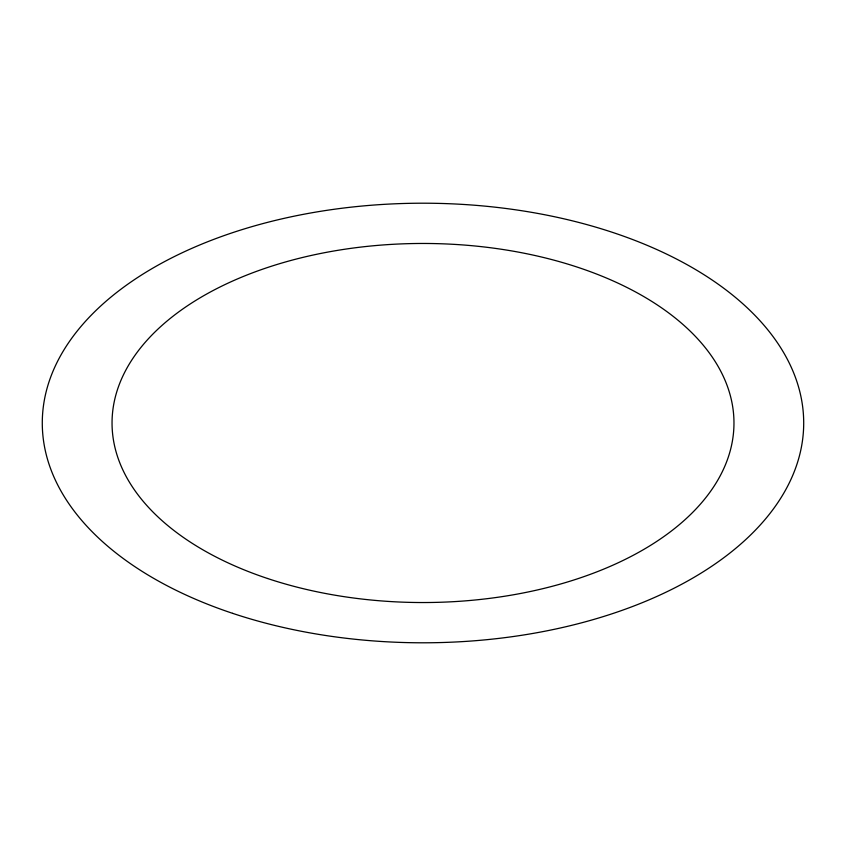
<?xml version="1.0" encoding="UTF-8"?>
<svg xmlns="http://www.w3.org/2000/svg" width="846" height="846" viewBox="0 0 846 846"><rect width="100%" height="100%" fill="white"/><g stroke="black" fill="none" stroke-linecap="round" stroke-linejoin="round"><path stroke-width="1.27" d="M232.65 613.35A380.7 219.791 0 0 0 803.7 423A380.7 219.791 0 0 0 232.65 232.65A380.7 219.791 0 0 0 232.65 613.35M267.516 578.484A310.968 179.542 0 0 0 733.968 423A310.968 179.542 0 0 0 267.516 267.516A310.968 179.542 0 0 0 267.516 578.484"/></g></svg>
